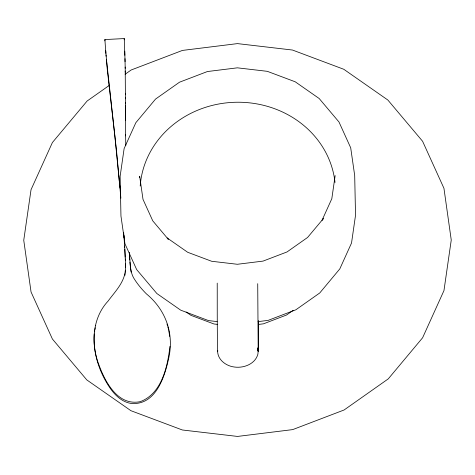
<?xml version="1.0" encoding="UTF-8"?>
<svg xmlns="http://www.w3.org/2000/svg" width="475" height="475" viewBox="0 0 475 475"><rect width="100%" height="100%" fill="white"/><g stroke="black" fill="none" stroke-linecap="round" stroke-linejoin="round"><path stroke-width="0.71" d="M217.223 283.118C217.271 305.645 217.134 328.172 217.615 350.698C217.425 359.771 226.142 366.106 234.472 367.032C243.812 368.351 255.301 363.998 257.895 354.148C258.958 343.015 258.222 331.776 258.513 320.607M257.723 283.682L258.192 351.423L257.8 347.902L258.115 350.562L257.877 348.697M125.4 102.523L125.489 120.597M94.258 333.872C93.041 351.85 98.533 369.894 108.086 385.059C113.27 393.466 120.769 401.832 131.029 403.423C155.919 405.721 164.902 376.396 168.934 357.152C174.028 332.607 165.371 309.528 146.407 293.877C142.084 289.566 138.124 284.887 134.805 279.757C129.8 272.81 130.435 263.75 129.521 255.657M125.465 266.071L125.329 272.395M125.335 270.21C124.444 282.483 114.95 291.697 108.057 301.12C92.162 318.149 90.749 344.114 98.996 365.049C105.343 382.399 118.067 406.178 140.214 401.666C161.767 393.704 167.586 366.641 169.943 346.382M217.692 351.559L217.77 350.58M124.937 275.292L125.186 273.463M335.148 175.59L331.817 198.71L322.05 220.281L323.374 218.613L307.586 237.464L287.013 251.952L263.061 261.102L237.352 264.278L211.648 261.274L187.696 252.29L167.123 237.939L168.292 239.299L152.766 220.857L143.005 199.352L139.674 176.255L139.703 177.674M94.952 329.638L95.249 327.762M94.59 331.912L94.774 330.748M95.588 325.832L95.748 325.292M109.434 85.298L87.115 101.021L52.392 142.536L31.035 189.703L23.75 240.267L31.053 292L52.404 339.025L86.782 379.899L130.928 410.703L182.341 429.982L237.518 436.43L292.695 429.608L344.108 409.978L388.265 378.872L422.608 337.767L443.965 290.593L451.25 240.029L443.947 188.296L422.596 141.277L388.633 100.949L387.808 99.993L343.775 69.273L292.493 50.041L237.464 43.611L182.436 50.421L131.153 69.997L125.121 74.248M293.152 310.359L286.55 315.014L263.488 323.819L258.388 324.449M258.05 321.628L268.108 320.382L295.889 309.777L319.74 292.974L339.809 268.897L351.53 243.016L355.526 215.27L354.694 175.524L350.698 147.802L338.984 121.998L319.176 98.515L295.218 81.795L267.312 71.333L237.369 67.83L207.421 71.535L179.514 82.193L155.551 99.073L135.844 122.692L124.123 148.574L120.127 176.32L120.959 216.066L124.955 243.788L136.669 269.592L156.863 293.526L180.72 310.169L208.495 320.583L217.117 321.593M124.854 55.29L124.248 38.57L104.898 39.568L104.922 40.85M217.627 324.413L213.987 323.986L190.926 315.335L186.123 311.986M168.34 328.753L168.708 330.024M167.835 326.978L168.156 328.118M167.016 324.057L167.527 325.892M131.118 272.098L130.399 267.104M168.815 330.737L169.225 333.569M169.332 334.275L169.64 336.401M130.328 266.368L129.942 262.093M106.459 59.63L116.618 151.875L120.876 198.158M119.997 188.153L114.897 136.432L107.261 69.261L106.079 54.975M106.103 56.258L105.735 50.694M123.637 232.358L124.022 237.559M105.872 53.378L104.898 39.568M123.916 235.155L124.664 247.291M129.752 259.985L129.313 252.302M124.64 246.008L125.204 257.159M124.83 249.173L125.341 260.211M124.729 51.116L125.008 59.957M125.02 60.396L125.21 68.335M124.984 58.674L125.05 61.679M125.317 258.928L125.459 265.151M124.248 38.57L124.272 39.853M125.43 263.868L125.495 267.354M125.228 70.995L125.394 94.561M125.608 134.597L125.774 145.7M125.18 67.052L125.252 72.277M125.632 135.88L125.394 105.462M125.364 93.278L125.412 98.764M125.382 97.482L125.43 103.805M140.208 186.04A97.743 89.288 -1.2 0 1 236.14 102.25A97.743 89.288 -1.2 0 1 335.006 182.459"/></g></svg>
